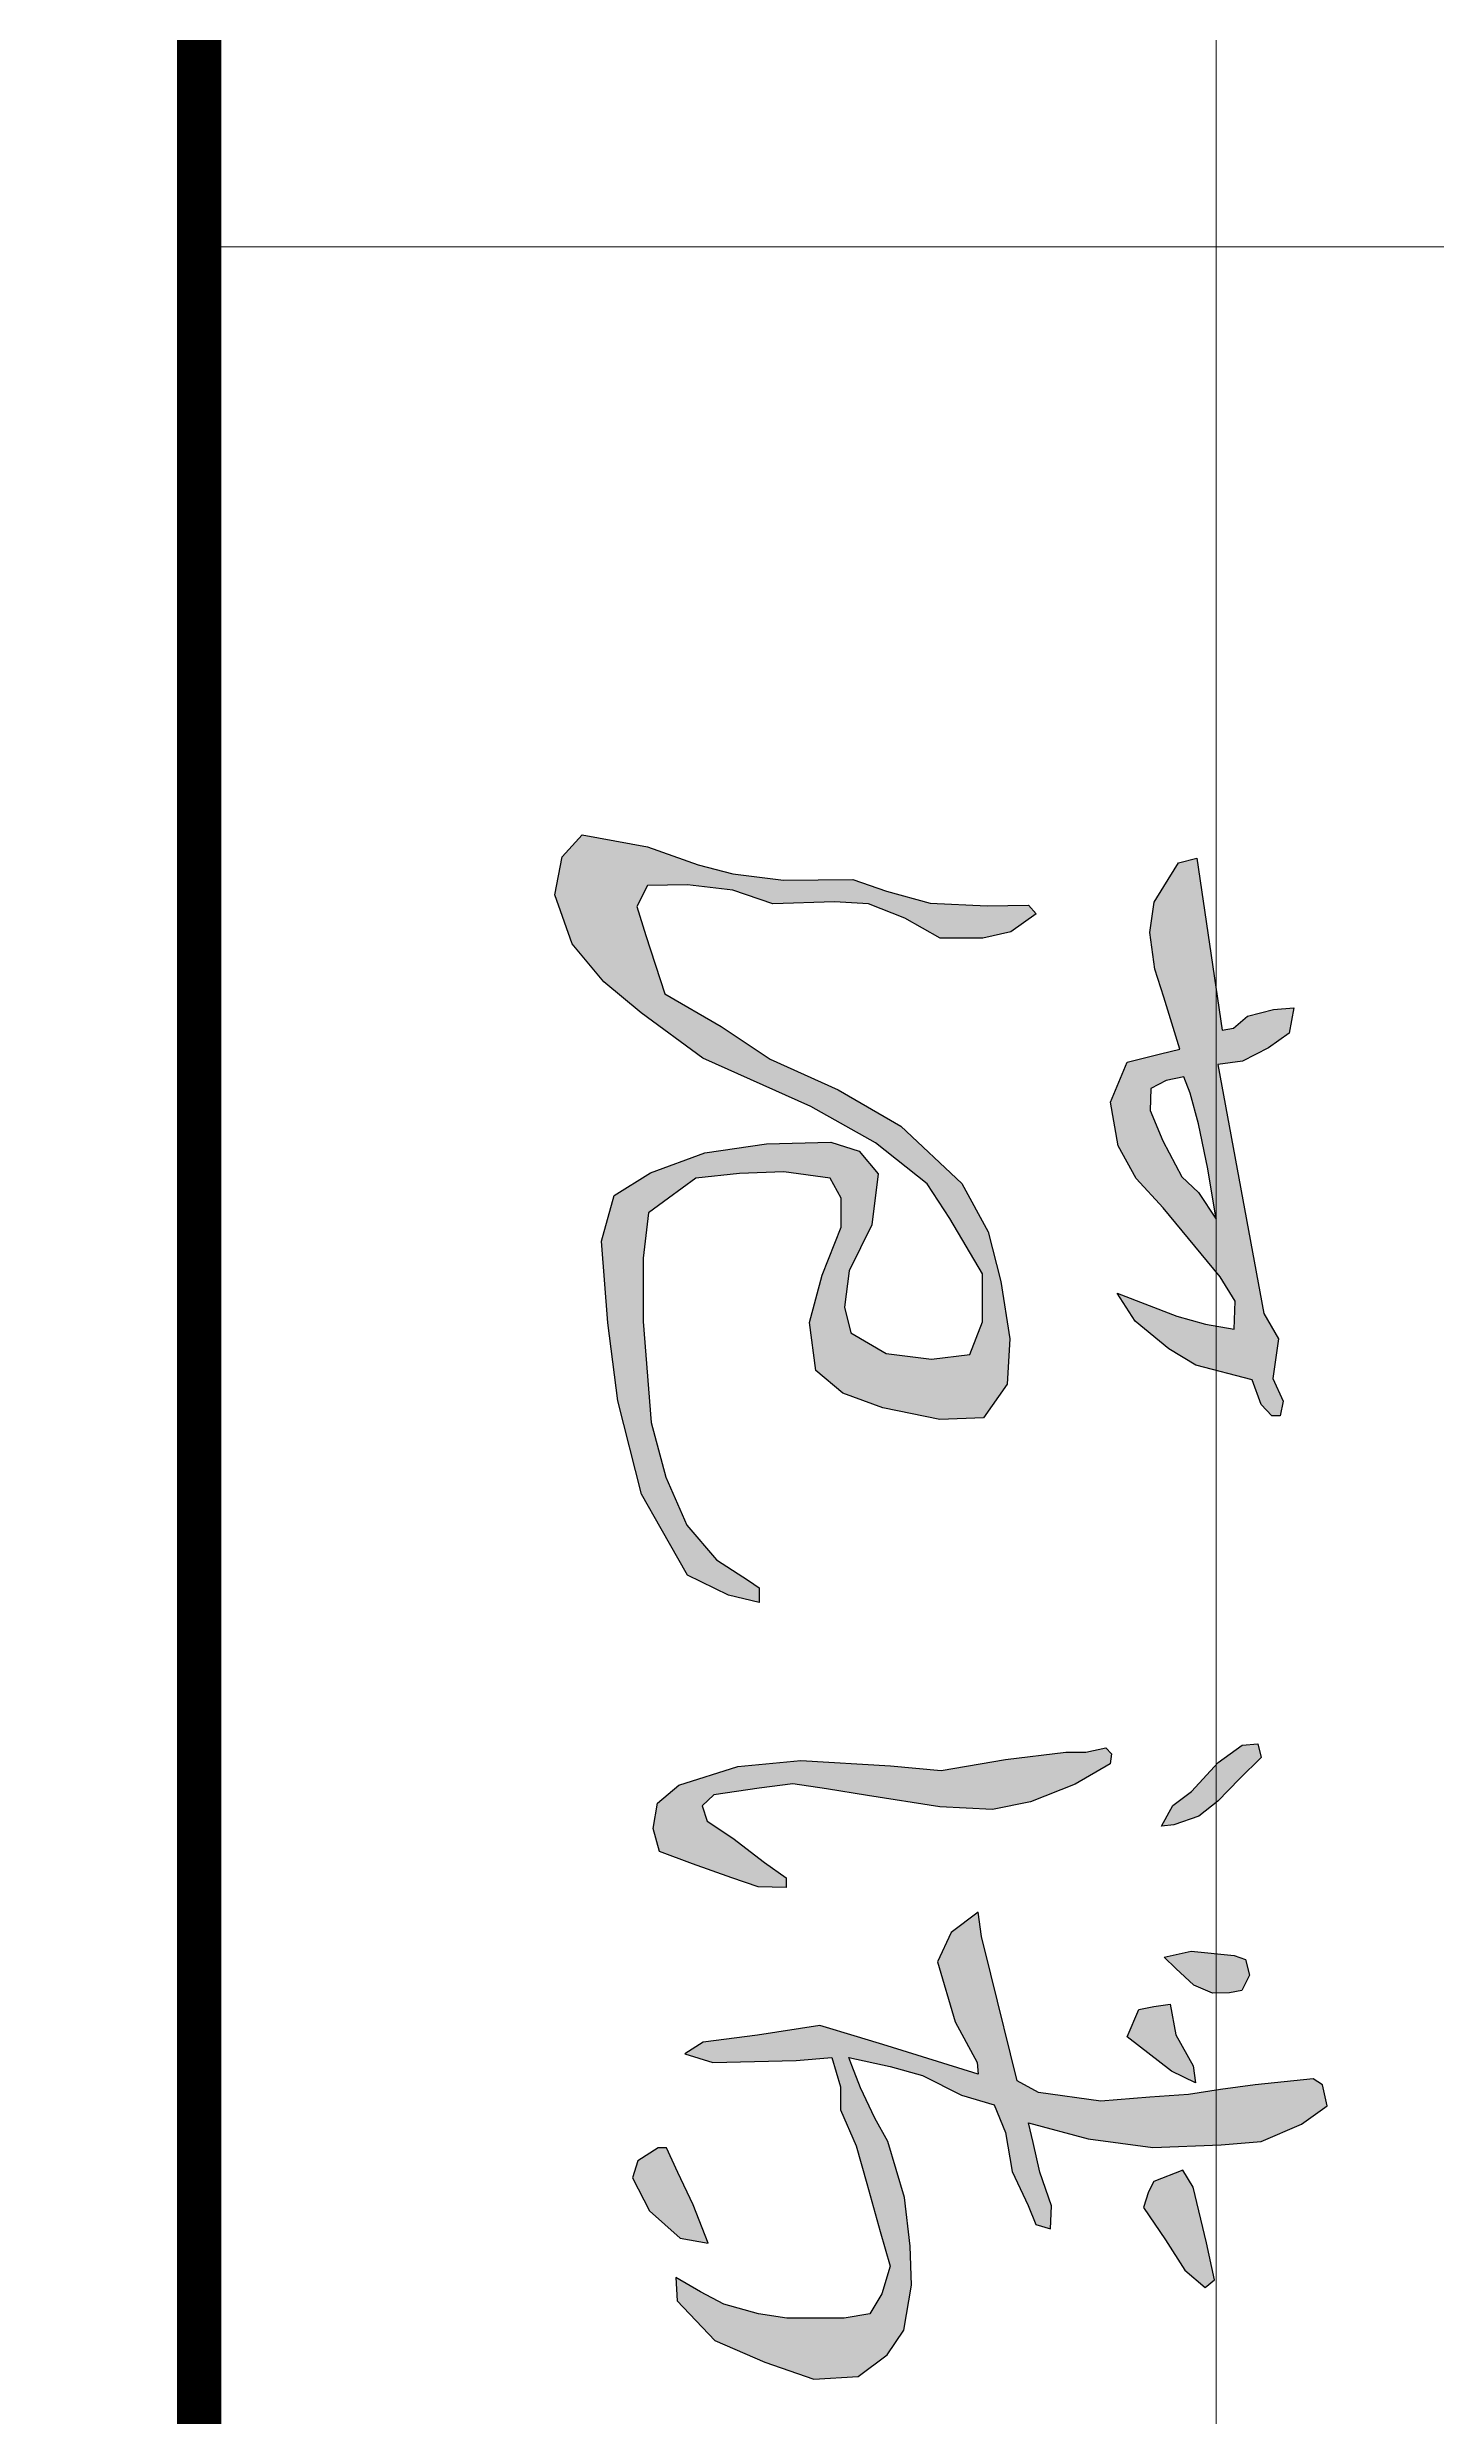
# Model space of a CAD drawing. Header units: millimetres. Extents: x -53295381 to 181933601, y -165 to 204541444.
# Drawn here: x 52112848 to 52118312, y 20955429 to 20964744 of the extents above; entities that cross this region are included whole.
import ezdxf

# ---------------------------------------------------------------- set-up
doc = ezdxf.new("R2010")
doc.units = ezdxf.units.MM
doc.header["$LTSCALE"] = 1000
doc.layers.add('PP-COM', color=7, linetype='Continuous')
doc.layers.add('标注', color=3, linetype='Continuous')
doc.layers.add('PUB_TITLE', color=7, linetype='Continuous', lineweight=20)
doc.styles.add('C', font='c.shx', dxfattribs={"width": 0.75, "height": 3, "bigfont": 'hzk.shx'})
doc.styles.add('HZ', font='rs.shx', dxfattribs={"width": 0.8, "bigfont": 'hztxt.shx'})
doc.styles.add('宋体', font='')
doc.styles.get('宋体').set_extended_font_data('宋体')
doc.dimstyles.new('1', dxfattribs={"dimtxt": 1.5, "dimasz": 2, "dimexe": 1, "dimexo": 0.2, "dimgap": 0.5, "dimtad": 1, "dimdec": 1, "dimzin": 0, "dimdsep": 46, "dimtxsty": '宋体', "dimcen": 0.2, "dimclrd": 3, "dimclre": 3, "dimclrt": 3, "dimadec": 0, "dimazin": 0, "dimtfac": 1, "dimtdec": 1, "dimtofl": 0, "dimtmove": 2, "dimatfit": 3, "dimfxl": 0, "dimtolj": 1, "dimtzin": 0, "dimarcsym": 0})

# ---------------------------------------------------------------- blocks, each defined once
blk = doc.blocks.new('*D53')
at = {"color": 3, "lineweight": -2}
for start, end in [(39.4482, 48.8965), (341.1035, 350.5518)]:
    blk.add_arc((1344.218, 1910.564), 16.999, start, end, dxfattribs=at)
at = {"color": 3}
for points in [[(1357.728, 1921.631), (1356.961, 1921.099), (1358.94, 1919.064)], [(1360.522, 1907.812), (1361.452, 1907.735), (1361.217, 1910.564)]]:
    blk.add_solid(points, dxfattribs=at)
at = {"layer": 'Defpoints', "color": 0}
for p in [(1395.655, 1940.261), (1360.959, 1913.516), (1344.218, 1910.564), (1344.218, 1910.564), (1403.612, 1910.564)]:
    blk.add_point(p, dxfattribs=at)
at = {"color": 3, "insert": (1362.57, 1915.482), "char_height": 3, "attachment_point": 5, "rotation": 285, "style": 'HZ'}
blk.add_mtext('\\A1;α/3', dxfattribs=at)
blk = doc.blocks.new('*D54')
at = {"color": 3, "lineweight": -2}
blk.add_arc((1344.218, 1910.564), 28.56, 5.6194, 84.3806, dxfattribs=at)
at = {"color": 3}
for points in [[(1346.992, 1938.522), (1347.038, 1939.454), (1344.218, 1939.125)], [(1373.108, 1913.384), (1372.175, 1913.338), (1372.779, 1910.564)]]:
    blk.add_solid(points, dxfattribs=at)
at = {"layer": 'Defpoints', "color": 0}
for p in [(1344.218, 1969.958), (1368.952, 1924.845), (1344.218, 1910.564), (1344.218, 1910.564), (1403.612, 1910.564)]:
    blk.add_point(p, dxfattribs=at)
at = {"color": 3, "insert": (1365.828, 1932.174), "char_height": 3, "attachment_point": 5, "rotation": 315, "style": 'HZ'}
blk.add_mtext('\\A1;α', dxfattribs=at)
blk = doc.blocks.new('*D55')
at = {"color": 3, "lineweight": -2}
for start, end in [(69.4333, 78.8666), (11.1334, 20.5667)]:
    blk.add_arc((1344.218, 1910.564), 17.026, start, end, dxfattribs=at)
at = {"color": 3}
for points in [[(1350.399, 1926.927), (1350, 1926.083), (1352.731, 1925.309)], [(1359.737, 1916.346), (1360.581, 1916.745), (1358.963, 1919.077)]]:
    blk.add_solid(points, dxfattribs=at)
at = {"layer": 'Defpoints', "color": 0}
for p in [(1373.915, 1962.001), (1395.655, 1940.261), (1355.162, 1923.607), (1344.218, 1910.564), (1344.218, 1910.564)]:
    blk.add_point(p, dxfattribs=at)
at = {"color": 3, "insert": (1358.072, 1924.056), "char_height": 3, "attachment_point": 5, "rotation": 314.2422, "style": 'HZ'}
blk.add_mtext('\\A1;α/3', dxfattribs=at)
blk = doc.blocks.new('*D27')
at = {"color": 3, "lineweight": -2}
for start, end in [(99.4333, 108.8666), (41.1334, 50.5667)]:
    blk.add_arc((1344.218, 1910.564), 17.026, start, end, dxfattribs=at)
at = {"color": 3}
for points in [[(1341.389, 1927.825), (1341.466, 1926.895), (1344.218, 1927.59)], [(1354.767, 1923.331), (1355.299, 1924.098), (1352.731, 1925.309)]]:
    blk.add_solid(points, dxfattribs=at)
at = {"layer": 'Defpoints', "color": 0}
for p in [(1344.218, 1969.958), (1373.915, 1962.001), (1350.042, 1926.563), (1344.218, 1910.564), (1344.218, 1910.564)]:
    blk.add_point(p, dxfattribs=at)
at = {"color": 3, "insert": (1349.143, 1928.942), "char_height": 3, "attachment_point": 5, "rotation": 345, "style": 'HZ'}
blk.add_mtext('\\A1;α/3', dxfattribs=at)
blk = doc.blocks.new('*D35')
at = {"layer": 'Defpoints', "color": 0}
for p in [(1319.577, 1812.569), (1317.437, 1800.401), (1286.683, 1796.73), (1303.739, 1796.73), (1303.739, 1796.73)]:
    blk.add_point(p, dxfattribs=at)
at = {"layer": '标注', "color": 3, "lineweight": -2}
blk.add_line((1305.739, 1796.73), (1319.92, 1796.73), dxfattribs=at)
for start, end in [(56.3312, 67.6624), (337.3376, 348.6688)]:
    blk.add_arc((1303.739, 1796.73), 14.181, start, end, dxfattribs=at)
at = {"layer": '标注', "color": 3}
for points in [[(1311.896, 1808.894), (1311.305, 1808.172), (1313.766, 1806.758)], [(1317.179, 1793.99), (1318.108, 1793.898), (1317.92, 1796.73)]]:
    blk.add_solid(points, dxfattribs=at)
at = {"layer": '标注', "color": 3, "insert": (1318.688, 1802.922), "char_height": 3, "attachment_point": 5, "rotation": 292.5, "style": 'C'}
blk.add_mtext('\\A1;45°', dxfattribs=at)
blk = doc.blocks.new('A$C45091238')
h = blk.add_hatch(color=0)
h.paths.add_polyline_path([(2925.3, 1332.9), (2919.8, 1485.2), (2911.7, 1574.9), (2873.6, 1664.7), (2832.8, 1721.8), (2785.9, 1711.3), (2772.6, 1690.9), (2785.6, 1561.4), (2796.4, 1483.8), (2807.1, 1412.6), (2813.6, 1326.3), (2821.8, 1217.4), (2802.8, 1078.2), (2776.9, 1030.7), (2539.4, 971.8), (2455.1, 950.8), (2401.3, 943.7), (2446.6, 883.3), (2511.4, 853.1), (2645.2, 892), (2735.8, 941.6), (2761.7, 943.7), (2699.2, 740.5), (2678.9, 674.7), (2653.2, 590.9), (2675.4, 451.4), (2690.6, 330.6), (2716.5, 289.6), (2735.9, 352.2), (2731.6, 537.7), (2725.1, 617.5), (2789.9, 636.9), (2841.7, 636.9), (2921.5, 671.4), (3005.7, 695.2), (3113, 725.4), (3189.8, 747.1), (3251.3, 728.9), (3296, 702.3), (3305.6, 644.9), (3305.6, 516.9), (3296.1, 454.2), (3274.8, 376.6), (3247.1, 324.5), (3215.2, 269.2), (3267.3, 272.3), (3355.7, 356.4), (3403.5, 468), (3441.8, 577.6), (3435.5, 675.9), (3387.7, 740.8), (3332.3, 778), (3232.3, 795), (3145, 791.9), (3036.5, 779.1), (2912, 741.9), (2859.9, 713.2), (2792.8, 681.3), (2742.8, 662.1), (2724.7, 655.2), (2744.9, 747.2), (2765.1, 819.5), (2808.8, 906.7), (2830.1, 979.4), (2891.8, 1004.9), (2979, 1019.8), (3054.6, 1054.9), (3097.2, 1071.9), (3106.7, 1104.9), (3055.7, 1107), (2980.1, 1081.5), (2914.1, 1066.6), (2870.5, 1056), (2906.2, 1188.8)])
h.paths.add_polyline_path([(2755.6, 1374.5), (2781.2, 1428.5), (2743.4, 1423.1), (2674.6, 1384), (2605.7, 1371.8), (2611.1, 1335.4), (2617.9, 1301.7), (2678.6, 1276)], flags=17)
h.paths.add_polyline_path([(3198.5, 1404.3), (3237.7, 1450.1), (3220.1, 1470.4), (3137.8, 1452.8), (3013.6, 1423.2), (2975.8, 1400.2), (3001.5, 1335.5), (3024.4, 1323.3), (3059.5, 1312.5), (3131, 1361.1)], flags=17)
h.paths.add_polyline_path([(2581.5, 1465.8), (2580.7, 1504.2), (2575.5, 1531.2), (2541.6, 1548.5), (2506.3, 1539.5), (2497.3, 1514.7), (2487.5, 1418.5), (2501, 1358.4), (2526.6, 1384.7), (2563.4, 1424.5)], flags=17)
h.paths.add_polyline_path([(3127.5, 279.4), (3138.9, 342), (3053.5, 307.9), (2981.4, 273.7), (2926.3, 249.1), (2926.3, 230.1), (2954.8, 184.6), (2992.8, 173.2), (3066.8, 211.1)])
h = blk.add_hatch(color=0)
h.paths.add_polyline_path([(1182, 1428.8), (1214.8, 1554.7), (1269.6, 1574.7), (1295.1, 1598.5), (1295.1, 1616.7), (1262.3, 1624), (1211.2, 1600.3), (1123.5, 1613.1), (1066.9, 1580.2), (512.1, 1477.8), (504.1, 1532.8), (474.9, 1591.2), (442, 1636.8), (385.4, 1647.8), (389.1, 1602.1), (403.7, 1543.8), (431.1, 1512.7), (434.9, 1487.6), (52, 1431.5), (62.3, 1390.5), (115.2, 1357.7), (149.9, 1335.8), (217.5, 1326.6), (299.6, 1337.6), (361.7, 1357.7), (477.7, 1393.3), (488.2, 1350.3), (506.5, 1275.5), (595.9, 1239), (692.7, 1255.5), (765.7, 1295.6), (831.4, 1355.8), (984.8, 1483.5), (1039.5, 1516.4), (1101.6, 1514.5), (1090.7, 1450.7), (1072.4, 1386.8), (1021.3, 1253.6), (1083.4, 1293.8), (1145.4, 1368.6)])
h.paths.add_polyline_path([(856.7, 1474.5), (796.8, 1435.2), (762, 1397.6), (681.5, 1355.6), (614.4, 1327), (565.2, 1328.8), (547.3, 1362.8), (539.3, 1402.1), (575.9, 1416.4), (643.9, 1435.2), (744.1, 1455.7)], flags=16)
h = blk.add_hatch(color=0)
h.paths.add_polyline_path([(2103.6, 1526.2), (2056.4, 1574.6), (2025.5, 1567.4), (2029.1, 1532.4), (2067.6, 1479.1), (2132.1, 1419.5), (2163.2, 1377.3), (2209.1, 1352.5), (2206.6, 1379.8), (2186.8, 1435.6), (2153.2, 1477.8)])
h.paths.add_polyline_path([(2155, 1060.4), (2115.8, 1159.6), (2070.4, 1238.2), (2048, 1240.6), (2034.4, 1228.5), (2044.2, 1183.5), (2044.5, 1139.1), (2061, 1004.7), (2085.3, 860.8), (2074.9, 748.1), (2062.7, 548), (2076.5, 407.6), (2118, 276.2), (2158.2, 228.5), (2214.6, 218.7), (2265.5, 232.8), (2293.4, 307.1), (2324.1, 394.4), (2344.7, 452.9), (2345.8, 515.8), (2324.1, 515.8), (2290.5, 467), (2236.3, 396.5), (2198.3, 339.1), (2163.6, 328.2), (2139.7, 354.2), (2124.5, 455.4), (2114.7, 530.7), (2126.4, 605.7), (2140.8, 697.2), (2166, 858.3), (2172.1, 975.8)])
blk.add_hatch(color=0).paths.add_polyline_path([(1303.2, 858.5), (1299.2, 955.6), (1224.3, 1008.2), (1123.1, 1014.3), (995.7, 994), (884.4, 965.7), (777.1, 907.1), (649.3, 771), (568.4, 631.4), (499.6, 479.7), (426.7, 370.5), (353.9, 245.2), (224.4, 202.7), (159.6, 182.5), (113.1, 206.7), (111.1, 295.7), (123.2, 396.8), (153.6, 485.8), (149.5, 623.3), (153.6, 699.1), (185.9, 780), (230.5, 858.8), (230.5, 953.9), (216.3, 1016.6), (175.8, 1073.2), (156.9, 1056), (157.8, 963.8), (151.8, 836.4), (125.5, 739.3), (99.1, 664.5), (101.2, 509.6), (87, 396.4), (66.8, 319.5), (26.3, 206.3), (0, 60.7), (48.6, 16.2), (133.6, 0), (242.8, 38.4), (327.8, 109.2), (396.6, 192.1), (497.8, 329.6), (605.7, 570.9), (686.6, 714.4), (777.7, 829.7), (854.6, 880.3), (978, 953.1), (1085.3, 953.1), (1158.1, 924.8), (1168.2, 839.8), (1156.1, 738.7), (1109.6, 659.8), (1052.9, 645.7), (971.9, 655.8), (868.7, 706.4), (755.4, 720.5), (704.8, 678), (684.6, 615.4), (688.6, 471.8), (708.9, 334.2), (753.4, 212.9), (804, 132), (905.2, 103.7), (1087.3, 117.8), (1261.3, 140.1), (1469.4, 193.3), (1546.7, 237.2), (1649.9, 295.8), (1694.4, 386.8), (1710.6, 455.6), (1678, 455.7), (1662, 431.3), (1615.5, 360.5), (1538.6, 293.8), (1431.3, 247.3), (1309.9, 214.9), (1084.8, 196.6), (943.1, 196.6), (842, 208.9), (809.5, 253.2), (765, 313.9), (754.8, 411.6), (750.8, 510.7), (765, 613.8), (809.5, 638.1), (874.2, 638.1), (981.5, 595.6), (1086.7, 567.3), (1194, 581.5), (1244.6, 642.1), (1276.9, 731.1)])
at = {"color": 0}
for points in [[(2772.6, 1690.9), (2785.6, 1561.4), (2796.4, 1483.8), (2807.1, 1412.6), (2813.6, 1326.3), (2821.8, 1217.4), (2802.8, 1078.2), (2776.9, 1030.7), (2539.4, 971.8), (2455.1, 950.8), (2401.3, 943.7), (2446.6, 883.3), (2511.4, 853.1), (2645.2, 892), (2735.8, 941.6), (2761.7, 943.7), (2699.2, 740.5), (2678.9, 674.7), (2653.2, 590.9), (2675.4, 451.4), (2690.6, 330.6), (2716.5, 289.6), (2735.9, 352.2), (2731.6, 537.7), (2725.1, 617.5), (2789.9, 636.9), (2841.7, 636.9), (2921.5, 671.4), (3005.7, 695.2), (3113, 725.4), (3189.8, 747.1), (3251.3, 728.9), (3296, 702.3), (3305.6, 644.9), (3305.6, 516.9), (3296.1, 454.2), (3274.8, 376.6), (3247.1, 324.5), (3215.2, 269.2), (3267.3, 272.3), (3355.7, 356.4), (3403.5, 468), (3441.8, 577.6), (3435.5, 675.9), (3387.7, 740.8), (3332.3, 778), (3232.3, 795), (3145, 791.9), (3036.5, 779.1), (2912, 741.9), (2859.9, 713.2), (2792.8, 681.3), (2742.8, 662.1), (2724.7, 655.2), (2744.9, 747.2), (2765.1, 819.5), (2808.8, 906.7), (2830.1, 979.4), (2891.8, 1004.9), (2979, 1019.8), (3054.6, 1054.9), (3097.2, 1071.9), (3106.7, 1104.9), (3055.7, 1107), (2980.1, 1081.5), (2914.1, 1066.6), (2870.5, 1056), (2906.2, 1188.8), (2925.3, 1332.9), (2919.8, 1485.2), (2911.7, 1574.9), (2873.6, 1664.7), (2832.8, 1721.8), (2785.9, 1711.3), (2772.6, 1690.9)], [(434.9, 1487.6), (431.1, 1512.7), (403.7, 1543.8), (389.1, 1602.1), (385.4, 1647.8), (442, 1636.8), (474.9, 1591.2), (504.1, 1532.8), (512.1, 1477.8)], [(512.1, 1477.8), (1066.9, 1580.2), (1123.5, 1613.1), (1211.2, 1600.3), (1262.3, 1624), (1295.1, 1616.7), (1295.1, 1598.5), (1269.6, 1574.7), (1214.8, 1554.7), (1182, 1428.8), (1145.4, 1368.6), (1083.4, 1293.8), (1021.3, 1253.6), (1072.4, 1386.8), (1090.7, 1450.7), (1101.6, 1514.5), (1039.5, 1516.4), (984.8, 1483.5), (831.4, 1355.8), (765.7, 1295.6), (692.7, 1255.5), (595.9, 1239), (506.5, 1275.5), (488.2, 1350.3), (477.7, 1393.3), (361.7, 1357.7), (299.6, 1337.6), (217.5, 1326.6), (149.9, 1335.8), (115.2, 1357.7), (62.3, 1390.5), (52, 1431.5)], [(2056.4, 1574.6), (2103.6, 1526.2), (2153.2, 1477.8), (2186.8, 1435.6), (2206.6, 1379.8), (2209.1, 1352.5), (2163.2, 1377.3), (2132.1, 1419.5), (2067.6, 1479.1), (2029.1, 1532.4), (2025.5, 1567.4), (2056.4, 1574.6)], [(2541.6, 1548.5), (2575.5, 1531.2), (2580.7, 1504.2), (2581.5, 1465.8), (2563.4, 1424.5), (2526.6, 1384.7), (2501, 1358.4), (2487.5, 1418.5), (2497.3, 1514.7), (2506.3, 1539.5), (2541.6, 1548.5)], [(52, 1431.5), (434.9, 1487.6)], [(539.3, 1402.1), (547.3, 1362.8), (565.2, 1328.8), (614.4, 1327), (681.5, 1355.6), (762, 1397.6), (796.8, 1435.2), (856.7, 1474.5), (744.1, 1455.7), (643.9, 1435.2), (575.9, 1416.4), (539.3, 1402.1)], [(2611.1, 1335.4), (2605.7, 1371.8), (2674.6, 1384), (2743.4, 1423.1), (2781.2, 1428.5), (2755.6, 1374.5), (2678.6, 1276), (2617.9, 1301.7), (2611.1, 1335.4)], [(2975.8, 1400.2), (3001.5, 1335.5), (3024.4, 1323.3), (3059.5, 1312.5), (3131, 1361.1), (3198.5, 1404.3), (3237.7, 1450.1), (3220.1, 1470.4), (3137.8, 1452.8), (3013.6, 1423.2), (2975.8, 1400.2)], [(2070.4, 1238.2), (2115.8, 1159.6), (2155, 1060.4), (2172.1, 975.8), (2166, 858.3), (2140.8, 697.2), (2126.4, 605.7), (2114.7, 530.7), (2124.5, 455.4), (2139.7, 354.2), (2163.6, 328.2), (2198.3, 339.1), (2236.3, 396.5), (2290.5, 467), (2324.1, 515.8), (2345.8, 515.8), (2344.7, 452.9), (2324.1, 394.4), (2293.4, 307.1), (2265.5, 232.8), (2214.6, 218.7), (2158.2, 228.5), (2118, 276.2), (2076.5, 407.6), (2062.7, 548), (2074.9, 748.1), (2085.3, 860.8), (2061, 1004.7), (2044.5, 1139.1), (2044.2, 1183.5), (2034.4, 1228.5), (2048, 1240.6), (2070.4, 1238.2)], [(175.8, 1073.2), (216.3, 1016.6), (230.5, 953.9), (230.5, 858.8), (185.9, 780), (153.6, 699.1), (149.5, 623.3), (153.6, 485.8), (123.2, 396.8), (111.1, 295.7), (113.1, 206.7), (159.6, 182.5), (224.4, 202.7), (353.9, 245.2), (426.7, 370.5), (499.6, 479.7), (568.4, 631.4), (649.3, 771), (777.1, 907.1), (884.4, 965.7), (995.7, 994), (1123.1, 1014.3), (1224.3, 1008.2), (1299.2, 955.6), (1303.2, 858.5), (1276.9, 731.1), (1244.6, 642.1), (1194, 581.5), (1086.7, 567.3), (981.5, 595.6), (874.2, 638.1), (809.5, 638.1), (765, 613.8), (750.8, 510.7), (754.8, 411.6), (765, 313.9), (809.5, 253.2), (842, 208.9), (943.1, 196.6), (1084.8, 196.6), (1309.9, 214.9), (1431.3, 247.3), (1538.6, 293.8), (1615.5, 360.5), (1662, 431.3), (1678, 455.7), (1710.6, 455.6), (1694.4, 386.8), (1649.9, 295.8), (1546.7, 237.2), (1469.4, 193.3), (1261.3, 140.1), (1087.3, 117.8), (905.2, 103.7), (804, 132), (753.4, 212.9), (708.9, 334.2), (688.6, 471.8), (684.6, 615.4), (704.8, 678), (755.4, 720.5), (868.7, 706.4), (971.9, 655.8), (1052.9, 645.7), (1109.6, 659.8), (1156.1, 738.7), (1168.2, 839.8), (1158.1, 924.8), (1085.3, 953.1), (978, 953.1), (854.6, 880.3), (777.7, 829.7), (686.6, 714.4), (605.7, 570.9), (497.8, 329.6), (396.6, 192.1), (327.8, 109.2), (242.8, 38.4), (133.6, 0), (48.6, 16.2), (0, 60.7), (26.3, 206.3), (66.8, 319.5), (87, 396.4), (101.2, 509.6), (99.1, 664.5), (125.5, 739.3), (151.8, 836.4), (157.8, 963.8), (156.9, 1056), (175.8, 1073.2)], [(2926.3, 230.1), (2954.8, 184.6), (2992.8, 173.2), (3066.8, 211.1), (3127.5, 279.4), (3138.9, 342), (3053.5, 307.9), (2981.4, 273.7), (2926.3, 249.1), (2926.3, 230.1)]]:
    blk.add_lwpolyline(points, dxfattribs=at)
blk = doc.blocks.new('6.0f')
at = {"layer": 'PUB_TITLE'}
for p, q in [((50748807.3, 21041825.1), (50748807.3, 21035825.1)), ((50749607.3, 21041825.1), (50749607.3, 21035825.1)), ((50749607.3, 21041825.1), (50749607.3, 21035825.1))]:
    blk.add_line(p, q, dxfattribs=at)
at = {"layer": 'PUB_TITLE', "const_width": 35}
blk.add_lwpolyline([(50748807.3, 21041825.1), (50748807.3, 21035825.1)], dxfattribs=at)
at = {"layer": 'PUB_TITLE'}
blk.add_lwpolyline([(50748807.3, 21037825.1), (50754407.3, 21037825.1)], dxfattribs=at)
at = {"color": 0, "xscale": 0.3527999999932945, "yscale": 0.3527999999932945, "zscale": 0.3527999999932945, "rotation": 270}
blk.add_blockref('A$C45091238', (50749087.2, 21037362.8, -1574730), dxfattribs=at)
blk = doc.blocks.new('伸缩缝')
for base, line1, line2, text, picture, middle in [((1350.042, 1926.563), ((1344.218, 1910.564), (1373.915, 1962.001)), ((1344.218, 1910.564), (1344.218, 1969.958)), 'α/3', '*D27', (1349.143, 1928.942)), ((1368.952, 1924.845), ((1344.218, 1910.564), (1403.612, 1910.564)), ((1344.218, 1910.564), (1344.218, 1969.958)), 'α', '*D54', (1365.828, 1932.174)), ((1355.162, 1923.607), ((1344.218, 1910.564), (1395.655, 1940.261)), ((1344.218, 1910.564), (1373.915, 1962.001)), 'α/3', '*D55', (1358.072, 1924.056)), ((1360.959, 1913.516), ((1344.218, 1910.564), (1403.612, 1910.564)), ((1344.218, 1910.564), (1395.655, 1940.261)), 'α/3', '*D53', (1362.57, 1915.482))]:
    dim = blk.add_angular_dim_2l(base=base, line1=line1, line2=line2, text=text, dimstyle='1', override={"dimexe": 4, "dimexo": 4, "dimtxsty": 'HZ', "dimdle": 4, "dimadec": 1})
    dim.commit()
    dim.dimension.update_dxf_attribs({"geometry": picture, "text_midpoint": middle, "dimtype": 130})
at = {"layer": '标注'}
dim = blk.add_angular_dim_2l(base=(1317.437, 1800.401), line1=((1286.683, 1796.73), (1303.739, 1796.73)), line2=((1319.577, 1812.569), (1303.739, 1796.73)), dimstyle='1', dxfattribs=at)
dim.commit()
dim.dimension.update_dxf_attribs({"geometry": '*D35', "text_midpoint": (1318.688, 1802.922), "dimtype": 130})

msp = doc.modelspace()

# ---------------------------------------------------------------- block references
at = {"xscale": 5, "yscale": 5, "zscale": 5}
msp.add_blockref('6.0f', (-201630592.176, -84225166.409), dxfattribs=at)
at = {"layer": 'PP-COM', "xscale": 321.4285737276077, "yscale": 321.4285712242126, "zscale": 321.4285714284524}
msp.add_blockref('伸缩缝', (51796714.498, 20476148.395), dxfattribs=at)

doc.saveas('drawing.dxf')
